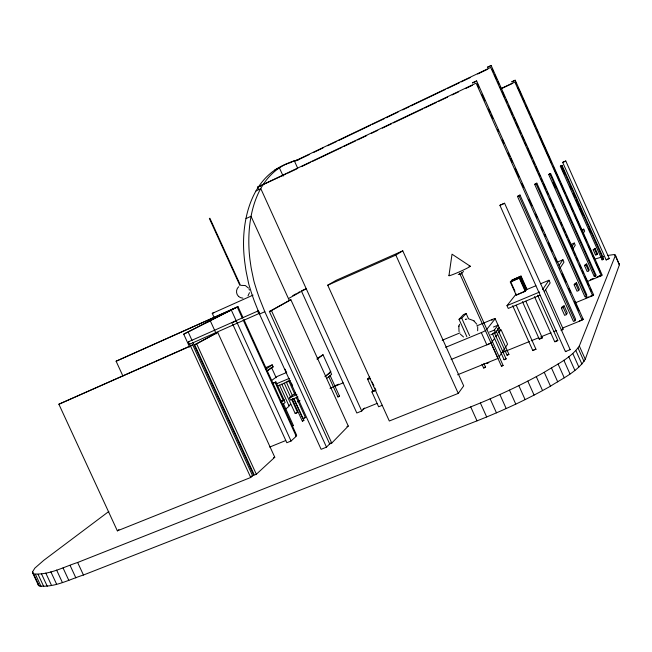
<?xml version="1.0" encoding="UTF-8"?>
<svg xmlns="http://www.w3.org/2000/svg" width="652" height="652" viewBox="0 0 652 652"><rect width="100%" height="100%" fill="white"/><g stroke="black" fill="none" stroke-linecap="round" stroke-linejoin="round"><path stroke-width="0.98" d="M108.851 511.445L43.823 560.28L34.825 568.145L32.6 571.788L32.714 573.051L38.264 585.007L39.25 585.944C54.523 587.794 69.202 579.481 83.448 575.023L477.011 420.858C502.203 410.89 526.897 399.546 550.484 386.188C562.627 378.299 577.248 371.852 585.268 359.268L619.384 264.834L615.472 255.25L613.728 254.606L607.803 255.437M541.478 338.038L542.301 337.891L525.854 301.224M542.277 337.948L539.302 339.187L539.946 338.698M615.472 255.25L579.318 345.984C570.924 358.217 556.425 364.509 544.241 372.292C520.573 385.503 495.879 396.84 470.711 406.889L77.637 562.48C63.423 567.028 48.924 575.243 33.659 573.915L32.714 573.051M516.213 305.242L535.968 349.26L533.067 350.377M448.935 275.706L452.023 254.182L470.231 266.22M249.471 292.691L248.013 295.853M284.631 164.687C249.879 179.618 240.759 223.106 244.215 257.051A115.282 37.286 66.5 0 0 244.72 261.827L245.788 269.455A62.747 20.905 66 0 0 246.456 273.074L248.249 281.721A26.414 9.03 65.8 0 0 249.015 284.94L251.354 292.544A107.629 34.833 66.2 0 0 254.427 301.363L259.496 314.068L321.11 449.318L326.497 447.158L330.654 442.887M458.804 326.416L459.049 331.632M477.655 330.776L477.712 326.717M601.478 275.201C603.882 274.696 597.199 277.548 599.302 276.13M592.285 295.258L593.654 294.932L590.068 296.318M458.894 326.057L459.587 324.231M458.78 326.513L458.91 325.967M579.31 321.037L583.214 319.203L581.861 319.488M570.166 349.619L504.583 203.237L500.834 204.858L499.913 205.331L565.431 351.632L570.166 349.619L569.498 349.602M565.414 351.607L565.92 351.126M463.49 271.444L461.323 273.905L458.226 274.435M561.054 330.523L563.328 329.366L545.585 289.724M555.308 341.322C553.214 342.862 559.815 339.953 557.11 340.548M562.326 328.152L582.089 320.132L582.521 319.113M575.724 302.658L592.652 295.706L593.01 294.883M574.934 320.792L575.61 319.325L520.003 195.029L517.476 196.415L573.418 321.412L574.934 320.792L518.976 195.747L520.003 195.029M586.27 296.187L586.816 294.997L536.841 183.155L534.664 184.337L584.901 296.75L586.27 296.187L536.017 183.734L536.841 183.155M595.52 276.098L595.977 275.111L550.598 173.456L548.682 174.483L594.282 276.611L595.52 276.098L549.921 173.929L550.598 173.456M603.222 259.382L603.605 258.559L562.048 165.38L560.345 166.284L602.081 259.863L603.222 259.382L561.478 165.779L562.048 165.38M602.081 259.863L602.472 259.031M566.441 314.614L567.289 312.952L564.11 305.845L562.301 306.587L561.421 308.209L564.624 315.356L566.441 314.614L563.246 307.459L564.11 305.845M578.683 290.547L579.367 289.203L576.507 282.813L574.877 283.49L574.168 284.794L577.036 291.224L578.683 290.547L575.806 284.109L576.507 282.813M588.666 270.906L589.229 269.798L586.637 263.987L585.154 264.614L584.567 265.69L587.175 271.534L588.666 270.906L586.058 265.062L586.637 263.987M596.971 254.582L597.444 253.652L595.064 248.322L593.214 249.806L595.594 255.152L596.971 254.582L594.583 249.227L595.064 248.322M488.747 362.553L486.873 363.392L487.737 362.83M481.958 364.289L483.613 367.972L484.575 367.712L485.553 367.149L483.898 363.441M583.198 319.284L476.628 80.921L472.472 82.853M483.654 367.997L484.599 367.394M607.338 259.186L606.14 259.912L609.286 258.551L565.789 160.987L562.749 162.364L565.773 161.003M557.867 340.491L537.631 295.226M606.14 259.912L562.676 162.389M296.978 160.107C256.04 170.604 246.073 217.092 249.414 254.663A115.428 36.887 66.5 0 0 249.936 259.439L251.028 267.067A62.828 20.685 66 0 0 251.713 270.686L253.522 279.341A26.447 8.932 65.8 0 0 254.296 282.552L256.652 290.173A107.776 34.458 66.2 0 0 259.732 298.991L264.818 311.713L326.497 447.158M296.195 397.272L305.429 417.533L302.927 418.723L303.506 418.274M544.338 291.664L550.166 282.911L548.976 280.246L540.541 283.783M559.636 268.697L563.972 262.177L562.904 259.781L557.346 262.128M572.529 249.333L575.251 245.242L574.282 243.057L570.557 244.647M583.1 233.449L584.64 231.142L583.752 229.145L581.91 229.928M499.139 356.742L507.574 344.207L501.029 329.651L498.698 332.813M542.562 289.667L548.976 280.246M559.074 265.405L562.904 259.781M571.535 247.1L574.282 243.057M582.195 231.427L583.752 229.145M297.556 412.463L295.234 413.547L295.902 413.042M295.209 413.547L281.762 384.109M458.258 393.4L463.694 385.894L402.773 250.857L336.147 280.319L327.736 285.193L389.317 421.005L458.258 393.4L395.837 255.095L402.773 250.857M491.706 342.3L494.664 338.282M495.789 336.766L497.549 334.37M476.636 80.962L472.521 82.885M503.116 365.462L501.445 366.212L459.554 273.221M490.793 334.753L495.479 332.83L499.253 327.801L497.411 328.559M501.372 366.163L503.083 365.413L461.274 272.438M525.235 291.322L525.536 290.922L519.644 277.776L510.304 281.966L516.197 295.111L525.235 291.322L519.326 278.151L519.644 277.776M524.803 290.27L526.897 289.121L521.054 276.089L511.787 280.246L521.054 276.089M508.927 354.403L507.06 355.21L495.96 330.588M506.009 358.926L504.167 359.717M504.118 359.659L506.042 358.82M507.028 355.161L508.927 354.338L497.883 329.741M489.57 332.039L494.257 330.108L498.046 325.136L493.45 327.035M491.135 65.477L489.945 66.162M516.197 295.111L525.536 290.922M539.954 295.217L508.234 308.429L506.987 305.641L516.172 293.995M486.881 329.219L495.178 318.771L500.434 330.466A4.515 0.513 -23.7 0 0 499.66 330.377M520.035 277.304L520.353 276.929L526.221 290.018L525.919 290.417L520.035 277.304L511.046 281.102L520.353 276.929M286.204 381.754L292.406 395.674M504.11 359.692L492.447 333.767L494.387 332.895L506.066 358.836M303.897 420.377L302.373 421.094L303.881 420.32L293.726 398.388L302.903 418.706M293.376 425.52L292.324 426.074M466.865 336.709L459.032 319.317L461.722 318.192L466.131 313.482L468.56 318.869M459.032 319.317L463.49 314.59L466.131 313.482M331.746 443.075L348.282 426.049L290.849 299.7L269.382 311.509L329.659 443.914L331.746 443.075L271.444 310.605L290.849 299.7M288.445 298.592L306.204 288.73L301.354 290.882L356.823 413.001L361.73 411.013L364.598 408.07M292.283 399.089L293.001 398.69M382.398 405.259L378.633 406.783L371.901 391.933L373.303 390.524M337.956 396.848L339.472 396.155L338.013 396.889M515.235 80.245L602.179 275.095M494.363 332.968L493.906 333.017M375.617 389.521L375.951 390.271A4.572 0.538 -24.4 0 1 372.928 390.898L367.557 379.048L369.725 376.995M238.713 286.741C235.845 289.121 235.771 293.954 238.575 296.407M256.334 474.257L274.777 457.264L217.735 332.398L194.679 344.729L254.321 475.063L256.334 474.257L196.668 343.857L217.735 332.398M232.617 323.962L286.823 442.741L291.061 441.021L296.212 436.294L243.172 320.002M250.71 477.484L252.601 475.756L192.699 344.875L58.876 404.224L117.36 530.85L250.71 477.484L190.547 346.041L192.699 344.875M295.666 436.253L296.684 435.324L243.913 319.61M326.522 378.608L331.632 374.338L330.637 372.153L325.511 376.383M285.258 409.399L289.146 406.18L279.521 385.063M324.908 376.644L330.76 371.811L323.009 354.761L317.149 358.51M282.821 404.37L285.144 402.496L284.093 400.198L280.393 401.738M297.988 396.954L290.499 400.075L289.447 397.769L295.356 393.009M280.539 401.624L284.052 399.872L275.886 381.958L272.194 383.515M280.996 402.675L284.093 400.198M117.36 530.85L118.941 529.587M504.583 203.261L499.913 205.331M317.035 359.317L323.009 354.761M272.365 383.686L275.886 381.958M271.354 380.686L277.067 376.514L286.334 372.585M266.692 371.029L271.566 367.622L276.171 377.72M267.344 370.931L273.139 366.872L272.218 364.851L265.739 367.622M265.576 369.456L272.218 364.851M292.805 295.617L296.228 293.718M297.94 292.772L299.643 291.827M231.851 323.082L236.179 320.743M189.626 347.076L183.717 334.166L233.147 308.934M183.717 334.166L238.004 306.652L243.074 317.76M288.021 381.086L287.328 381.42M533.621 350.059L534.143 349.806M293.408 398.69L292.316 399.13L302.308 421.102M122.918 376.025L116.113 361.216L238.004 306.652M214.369 317.989L212.267 313.384L213.758 312.642M274.818 169.944L279.366 167.768L283.155 176.113M289.936 162.87L294.313 160.775L297.679 168.2M294.199 161.37L490.679 67.417L592.652 295.706M295.682 160.848L298.298 159.838M296.521 160.628L309.333 154.508M313.905 152.315L323.058 147.939M327.63 145.755L336.782 141.378M338.616 140.506L370.638 125.192M372.471 124.32L384.362 118.631M386.196 117.759L398.087 112.071M402.667 109.886L409.065 106.822M410.899 105.95L445.666 89.324M447.5 88.452L459.391 82.763M461.225 81.891L470.377 77.515M477.696 74.01L487.761 69.202M258.412 189.023L257.564 187.165L476.099 83.146L582.089 320.132M258.42 186.945L263.188 184.679M285.91 174.051L257.564 187.165M287.752 173.179L296.937 168.803M301.526 166.619L310.719 162.25M312.552 161.37L341.95 147.385M343.783 146.513L355.723 140.824M357.565 139.952L366.75 135.583M371.347 133.391L377.769 130.335M382.365 128.151L391.55 123.774M393.392 122.902L422.781 108.917M424.623 108.036L436.563 102.356M438.397 101.484L447.59 97.107M452.178 94.923L458.609 91.867M465.96 88.37L472.39 85.306M255.975 190.954L260.8 188.64L361.73 411.013M292.43 425.805L293.376 425.463L283.318 403.449M501.07 88.55L514.852 82.046L601.291 275.739L587.207 281.582M501.632 88.542L512.684 83.334M246 218.599L251.012 216.252L289.333 300.548M555.806 341.069L556.8 340.654M489.285 66.48L488.503 66.83M296.318 412.846L297.548 412.414L291.697 399.546M212.267 313.384L253.057 295.111M116.113 361.216L237.279 307.084L242.332 318.16M227.149 311.99L231.338 310.124L291.061 441.021M205.967 322.805L210.319 320.865L216.236 333.808M560.345 166.284L561.478 165.779M304.191 417.94L305.405 417.524M548.682 174.483L549.921 173.929M534.664 184.337L536.017 183.734M188.583 341.746L258.07 310.939M517.476 196.415L518.976 195.747M189.708 344.199L259.211 313.441M259.496 314.068L264.818 311.713M327.736 285.193L395.837 255.095M58.876 404.224L190.547 346.041M269.382 311.509L271.444 310.605M194.679 344.729L196.668 343.857M600.19 275.706L600.802 275.446M271.289 367.663L273.139 366.872M510.304 281.966L519.326 278.151M593.214 249.806L594.583 249.227M561.747 329.798L562.277 329.586M276.375 383.841L289.292 378.388M277.41 386.123L290.336 380.678M596.075 254.223L597.444 253.652M525.545 290.067L535.854 285.747M329.35 372.398L330.76 371.811M584.567 265.69L586.058 265.062M506.987 305.641L539.628 292.023M280.36 401.412L284.052 399.872M289.447 397.769L296.937 394.647M594.738 275.625L595.977 275.111M574.168 284.794L575.806 284.109M442.186 340.262L459.937 332.887M476.759 325.902L491.706 319.692A4.523 0.473 -23.8 0 1 495.178 318.771M335.813 385.373L338.616 384.207M590.296 279.749L593.116 278.575M596.882 277.01L600.639 275.454M288.82 405.397L290.694 404.615M297.247 401.901L300.05 400.735M330.01 388.299L343.115 382.863M445.642 347.337L481.315 332.593A4.727 0.522 -23.8 0 0 485.936 330.262M585.472 297.98L588.3 296.815M561.421 308.209L563.246 307.459M540.858 338.274L541.38 338.07M371.901 391.933L375.65 390.393M451.119 359.472L491.119 343.091L498.014 358.413L457.598 374.786M269.708 447.06L285.731 440.548M362.846 409.179L376.962 403.449M503.051 352.235L529.391 341.534M531.274 340.768L538.805 337.712M540.687 336.945L551.038 332.74M553.858 331.599L556.678 330.45M346.954 426.587L348.282 426.049M273.49 457.777L274.777 457.264M284.745 164.638L285.943 164.174M250.718 476.506L253.75 475.292L192.886 342.308M608.014 258.901L609.27 258.518M484.738 367.337L485.504 367.109M488.046 67.017L487.394 67.229L491.127 65.436L593.63 294.908M488.014 362.716L488.731 362.52M286.424 163.994L287.874 163.497M534.917 349.488L535.968 349.276M288.355 163.342L289.203 163.081M595.643 258.868L603.565 256.48M460.19 274.353L460.589 274.231M465.715 319.293L466.889 319.064M465.349 319.398L465.764 319.284M241.224 285.372L245.315 285.535L248.51 288.102M242.935 298.16L240.441 297.63L238.567 296.407M469.277 319.032L473.719 320.694L476.848 324.256M463.523 336.994L460.345 334.158M474.102 320.971L473.719 320.694M618.805 263.563L619.4 264.068M77.637 562.48L83.448 575.023M70.082 565.39L75.876 577.9M63.048 567.925L68.827 580.402M56.618 570.076L62.38 582.497M50.856 571.804L56.594 584.176M45.811 573.1L51.532 585.414M41.549 573.964L47.237 586.205M38.085 574.379L43.741 586.564M35.453 574.363L41.076 586.474M32.6 571.788L39.25 585.944M188.241 332.145L192.047 340.458M285.03 369.154L286.709 372.846M291.338 382.993L292.593 385.764M288.64 380.686L294.932 394.509M209.862 218.208L240.343 285.095M209.365 218.436L239.846 285.323M284.158 383.001L290.865 397.712M275.136 382.512L283.318 400.458M372.243 382.088L372.577 382.83M372.92 383.572L373.254 384.321M373.588 385.063L373.93 385.805M374.941 388.038L375.275 388.779M329.985 375.226L339.496 396.163M328.844 376.856L337.948 396.889M480.377 402.977L486.685 416.97M470.711 406.889L477.011 420.858M544.241 372.292L550.484 386.188M512.676 305.698L532.839 350.629M536.303 376.652L542.57 390.605M527.794 381.11L534.078 395.096M491.706 319.692L492.04 320.417M494.257 330.108L495.479 332.83M518.821 385.617L525.113 399.619M509.473 390.108L515.781 404.126M481.315 332.593L486.824 344.851A4.727 0.562 -23.7 0 0 491.241 342.642M499.88 394.533L506.188 408.551M461.722 318.192L469.562 335.593M490.141 398.837L496.457 412.846M477.394 84.051L479.057 87.767M481.967 94.271L484.876 100.775M488.617 109.137L490.28 112.853M491.111 114.711L492.773 118.428M497.761 129.577L498.593 131.435M502.325 139.797L503.988 143.513M508.144 152.804L509.807 156.521M510.638 158.379L512.301 162.095M515.21 168.599L518.951 176.961M521.861 183.465L523.523 187.181M528.919 199.259L531.828 205.763M535.569 214.125L537.232 217.841M541.388 227.132L543.051 230.849M544.713 234.565L545.545 236.423M548.454 242.927L552.195 251.289M555.096 257.793L556.759 261.509M562.163 273.587L565.903 281.949M568.813 288.453L570.476 292.169M574.632 301.46L578.789 310.751M579.318 345.984L585.268 359.268M578.079 348.119L584.062 361.493M575.895 350.629L581.926 364.101M572.79 353.506L578.862 367.068M568.764 356.717L574.877 370.36M563.85 360.246L569.995 373.963M534.485 296.611L554.73 341.778M520.744 276.456L526.596 289.521M558.088 364.036L564.265 377.826M522.448 301.623L539.294 339.187M551.527 368.07L557.745 381.917M510.63 281.582L514.95 291.2M614.893 254.793L619.384 264.834M560.924 165.885L564.624 174.182M569.97 186.17L571.209 188.941M573.263 193.546L574.909 197.238M576.14 200.009L576.963 201.851M577.786 203.693L579.025 206.464M579.848 208.306L582.725 214.761M588.895 228.599L590.541 232.283M515.447 82.03L516.27 83.888M517.933 87.596L521.657 95.95M522.488 97.808L524.558 102.445M525.797 105.233L527.452 108.941M528.283 110.799L529.937 114.507M531.184 117.295L535.325 126.578M536.148 128.428L537.81 132.144M539.465 135.852L548.984 157.197M549.815 159.055L551.47 162.772M553.132 166.48L556.857 174.834M557.688 176.692L559.758 181.329M560.997 184.117L565.137 193.391M566.384 196.179L570.524 205.461M571.348 207.312L573.01 211.028M574.665 214.736L584.184 236.081M585.015 237.939L586.67 241.656M588.332 245.364L592.057 253.718M592.888 255.576L594.542 259.284M596.197 263L600.337 272.275M553.083 182.315L555.561 187.857M492.252 69.308L493.491 72.095M494.738 74.874L496.808 79.52M497.639 81.378L498.886 84.157M500.125 86.944L501.372 89.731M502.203 91.59L504.689 97.156M505.936 99.943L507.174 102.723M508.421 105.51L510.492 110.155M511.323 112.005L512.57 114.793M513.809 117.58L515.056 120.367M515.887 122.217L518.373 127.792M519.611 130.579L520.858 133.358M522.105 136.146L524.175 140.783M525.007 142.641L526.245 145.429M527.492 148.216L528.739 150.995M529.571 152.853L532.056 158.428M533.295 161.207L534.542 163.994M535.789 166.782L537.859 171.419M538.691 173.277L539.929 176.064M541.176 178.844L542.423 181.631M543.246 183.489L545.74 189.056M546.979 191.843L548.226 194.63M549.88 198.338L551.543 202.055M552.374 203.913L553.613 206.692M554.86 209.479L556.107 212.267M556.93 214.125L559.424 219.691M560.663 222.479L561.91 225.258M563.564 228.974L565.227 232.691M566.058 234.541L567.297 237.328M568.544 240.115L569.791 242.894M571.03 245.682L573.108 250.327M573.931 252.177L575.178 254.965M576.425 257.752L577.664 260.539M579.742 265.177L580.981 267.964M582.228 270.743L583.467 273.53M584.714 276.318L586.784 280.955M587.615 282.813L588.862 285.6M590.101 288.388L591.348 291.167M249.097 289.235L249.382 290.148M38.118 583.662L38.264 585.007M189.879 343.726A1.353 0.546 66.1 0 1 189.145 343.971A1.353 0.546 66.1 0 1 188.404 342.21A1.353 0.546 66.1 0 1 189.137 341.974M259.309 312.675A1.377 0.481 66.1 0 1 258.608 313.082A1.377 0.481 66.1 0 1 258.005 311.004A1.377 0.481 66.1 0 1 259.178 312.226M469.073 266.399A11.663 0.717 -24 0 1 460.345 271.411A11.663 0.717 -24 0 1 449.505 275.193M370.556 378.364A4.572 0.489 -24.4 0 1 367.557 379.048M511.82 81.81L515.21 80.229L511.844 81.793"/></g></svg>
